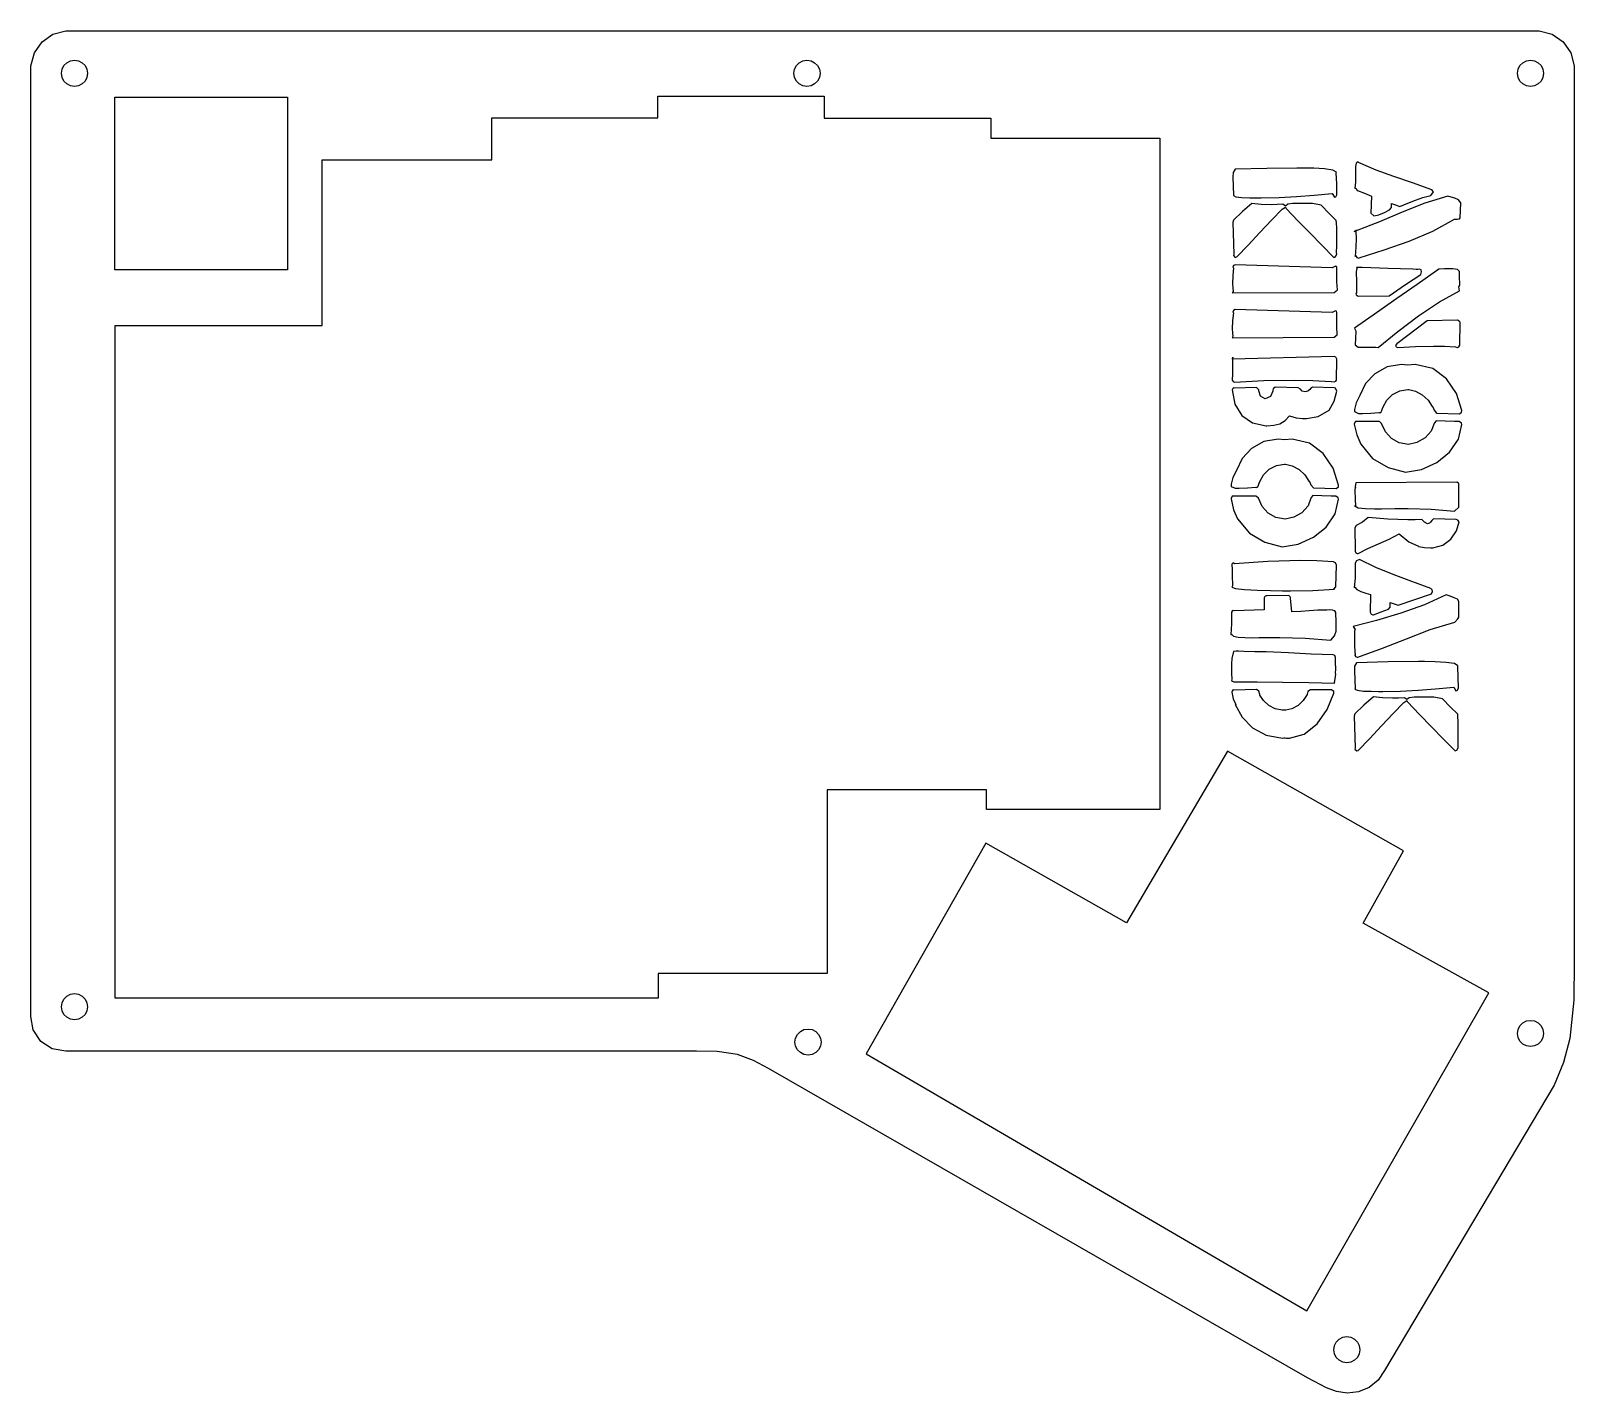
# Model space of a CAD drawing. Extents: x 0 to 177, y 0 to 156.
import ezdxf

# ---------------------------------------------------------------- set-up
doc = ezdxf.new("R2010")
doc.units = 0
doc.layers.get('0').update_dxf_attribs({"linetype": 'CONTINUOUS'})

msp = doc.modelspace()

# ---------------------------------------------------------------- linework, layer by layer
at = {"color": 0}
for p, q in [((1.43867, 155.093), (2.68166, 155.955)), ((2.68166, 155.955), (4.14239, 156.351)), ((4.14239, 156.351), (173.144, 156.351)), ((173.144, 156.351), (174.629, 155.957)), ((174.629, 155.957), (175.89, 155.076)), ((0.54984, 153.836), (1.43867, 155.093)), ((175.89, 155.076), (176.755, 153.823)), ((0.14332, 152.35), (0.54984, 153.836)), ((0.14332, 43.3504), (0.14332, 152.35)), ((3.71658, 151.947), (3.92878, 152.365)), ((3.92878, 152.365), (4.26089, 152.698)), ((4.26089, 152.698), (4.67843, 152.91)), ((4.67843, 152.91), (5.14283, 152.983)), ((5.14283, 152.983), (5.60723, 152.91)), ((5.60723, 152.91), (6.02477, 152.698)), ((6.02477, 152.698), (6.35688, 152.365)), ((6.35688, 152.365), (6.57049, 151.947)), ((87.7316, 151.947), (87.9436, 152.365)), ((87.9436, 152.365), (88.2756, 152.698)), ((88.2756, 152.698), (88.6933, 152.91)), ((88.6933, 152.91), (89.1575, 152.983)), ((89.1575, 152.983), (89.6207, 152.91)), ((89.6207, 152.91), (90.0384, 152.698)), ((90.0384, 152.698), (90.3704, 152.365)), ((90.3704, 152.365), (90.5838, 151.947)), ((170.705, 151.947), (170.917, 152.365)), ((170.917, 152.365), (171.249, 152.698)), ((171.249, 152.698), (171.668, 152.91)), ((171.668, 152.91), (172.131, 152.983)), ((172.131, 152.983), (172.594, 152.91)), ((172.594, 152.91), (173.013, 152.698)), ((173.013, 152.698), (173.345, 152.365)), ((173.345, 152.365), (173.557, 151.947)), ((176.755, 153.823), (177.143, 152.35)), ((177.143, 152.35), (177.143, 49.6341)), ((3.64352, 151.483), (3.71658, 151.947)), ((3.71658, 151.019), (3.64352, 151.483)), ((3.92878, 150.602), (3.71658, 151.019)), ((4.26089, 150.27), (3.92878, 150.602)), ((6.35688, 150.602), (6.02477, 150.27)), ((6.57049, 151.019), (6.35688, 150.602)), ((6.57049, 151.947), (6.64351, 151.483)), ((6.64351, 151.483), (6.57049, 151.019)), ((87.6582, 151.483), (87.7316, 151.947)), ((87.7316, 151.019), (87.6582, 151.483)), ((87.9436, 150.602), (87.7316, 151.019)), ((88.2756, 150.27), (87.9436, 150.602)), ((90.3704, 150.602), (90.0384, 150.27)), ((90.5838, 151.019), (90.3704, 150.602)), ((90.5838, 151.947), (90.6582, 151.483)), ((90.6582, 151.483), (90.5838, 151.019)), ((170.632, 151.483), (170.705, 151.947)), ((170.705, 151.019), (170.632, 151.483)), ((170.917, 150.602), (170.705, 151.019)), ((171.249, 150.27), (170.917, 150.602)), ((173.345, 150.602), (173.013, 150.27)), ((173.557, 151.019), (173.345, 150.602)), ((173.557, 151.947), (173.632, 151.483)), ((173.632, 151.483), (173.557, 151.019)), ((4.67843, 150.056), (4.26089, 150.27)), ((5.14283, 149.983), (4.67843, 150.056)), ((5.60723, 150.056), (5.14283, 149.983)), ((6.02477, 150.27), (5.60723, 150.056)), ((9.76753, 148.757), (29.5686, 148.757)), ((9.76753, 128.961), (9.76753, 148.757)), ((29.5686, 148.757), (29.5686, 128.961)), ((72.0425, 146.37), (72.0425, 148.85)), ((72.0425, 148.85), (91.1433, 148.85)), ((88.6933, 150.056), (88.2756, 150.27)), ((89.1575, 149.983), (88.6933, 150.056)), ((89.6207, 150.056), (89.1575, 149.983)), ((90.0384, 150.27), (89.6207, 150.056)), ((91.1433, 148.85), (91.1433, 146.33)), ((171.668, 150.056), (171.249, 150.27)), ((172.131, 149.983), (171.668, 150.056)), ((172.594, 150.056), (172.131, 149.983)), ((173.013, 150.27), (172.594, 150.056)), ((53.0229, 141.551), (53.0229, 146.37)), ((53.0229, 146.37), (72.0425, 146.37)), ((91.1433, 146.33), (110.243, 146.331)), ((110.243, 146.331), (110.243, 144.05)), ((110.243, 144.05), (129.624, 144.049)), ((129.624, 144.049), (129.623, 67.05)), ((33.5414, 122.55), (33.5414, 141.551)), ((33.5414, 141.551), (53.0229, 141.551)), ((138.041, 140.1), (138.011, 139.563)), ((138.267, 140.494), (138.041, 140.1)), ((141.894, 140.581), (138.267, 140.494)), ((145.351, 140.626), (141.894, 140.581)), ((146.057, 140.623), (145.351, 140.626)), ((147.271, 140.605), (146.057, 140.623)), ((148.512, 140.531), (147.271, 140.605)), ((149.485, 140.386), (148.512, 140.531)), ((149.879, 140.131), (149.485, 140.386)), ((149.866, 140.032), (149.879, 140.131)), ((149.918, 138.833), (149.866, 140.032)), ((152.082, 140.343), (152.08, 139.919)), ((152.08, 139.919), (152.08, 139.736)), ((152.084, 140.809), (152.082, 140.343)), ((152.141, 141.176), (152.084, 140.809)), ((152.297, 141.33), (152.141, 141.176)), ((152.423, 141.245), (152.297, 141.33)), ((154.424, 140.378), (152.423, 141.245)), ((156.483, 139.652), (154.424, 140.378)), ((138.011, 139.563), (138.049, 138.533)), ((138.049, 138.533), (138.088, 137.503)), ((149.941, 137.563), (149.918, 138.833)), ((152.064, 139.017), (152.006, 138.325)), ((152.006, 138.325), (152.104, 138.311)), ((152.08, 139.736), (152.064, 139.017)), ((152.104, 138.311), (152.244, 138.056)), ((158.611, 138.939), (156.483, 139.652)), ((160.824, 138.128), (158.611, 138.939)), ((161.007, 137.886), (160.824, 138.128)), ((138.088, 137.503), (138.06, 137.461)), ((138.06, 137.461), (138.341, 137.333)), ((138.341, 137.333), (139.047, 137.246)), ((139.047, 137.246), (139.936, 137.215)), ((140.188, 136.562), (139.099, 135.635)), ((139.936, 137.215), (140.782, 137.197)), ((141.246, 136.46), (140.188, 136.562)), ((140.782, 137.197), (141.263, 137.196)), ((142.404, 136.414), (141.246, 136.46)), ((141.263, 137.196), (143.309, 137.232)), ((143.08, 136.44), (142.404, 136.414)), ((143.745, 136.479), (143.08, 136.44)), ((143.309, 137.232), (145.313, 137.352)), ((144.026, 136.267), (143.745, 136.479)), ((144.308, 136.478), (144.026, 136.267)), ((144.887, 136.561), (144.308, 136.478)), ((145.551, 136.56), (144.887, 136.561)), ((145.313, 137.352), (147.332, 137.516)), ((146.087, 136.543), (145.551, 136.56)), ((147.131, 136.54), (146.087, 136.543)), ((148.118, 136.367), (147.131, 136.54)), ((147.332, 137.516), (149.406, 137.692)), ((148.175, 136.324), (148.118, 136.367)), ((148.991, 135.447), (148.175, 136.324)), ((149.406, 137.692), (149.659, 137.282)), ((149.659, 137.282), (149.8, 137.309)), ((149.8, 137.309), (149.941, 137.563)), ((152.244, 138.056), (152.287, 138.042)), ((152.287, 138.042), (153.118, 137.743)), ((153.118, 137.743), (153.907, 137.416)), ((153.907, 137.416), (153.831, 135.441)), ((156.203, 136.083), (156.205, 136.562)), ((156.205, 136.562), (156.669, 136.405)), ((156.669, 136.405), (157.135, 136.221)), ((157.135, 136.221), (158.068, 136.584)), ((160.015, 136.606), (157.415, 135.57)), ((158.068, 136.584), (158.943, 136.948)), ((158.943, 136.948), (159.806, 137.255)), ((159.806, 137.255), (160.71, 137.465)), ((162.657, 137.401), (160.015, 136.606)), ((160.71, 137.465), (161.007, 137.886)), ((163.037, 137.287), (162.657, 137.401)), ((163.474, 137.159), (163.037, 137.287)), ((163.868, 136.96), (163.474, 137.159)), ((164.136, 136.649), (163.868, 136.96)), ((164.073, 134.899), (164.136, 136.649)), ((138.066, 134.636), (137.994, 134.368)), ((139.099, 135.635), (138.066, 134.636)), ((141.108, 133.242), (142.455, 134.679)), ((142.455, 134.679), (143.672, 135.916)), ((143.672, 135.916), (144.026, 136.154)), ((144.026, 136.154), (144.067, 136.07)), ((144.067, 136.07), (144.11, 135.999)), ((144.11, 135.999), (145.488, 134.541)), ((145.488, 134.541), (146.852, 133.154)), ((149.862, 134.597), (148.991, 135.447)), ((149.876, 134.343), (149.862, 134.597)), ((153.831, 135.441), (154.168, 135.158)), ((154.168, 135.158), (154.76, 135.268)), ((154.76, 135.268), (155.411, 135.52)), ((157.415, 135.57), (154.814, 134.463)), ((155.411, 135.52), (155.962, 135.829)), ((155.962, 135.829), (156.203, 136.083)), ((160.935, 133.372), (163.409, 134.76)), ((163.409, 134.76), (163.579, 134.746)), ((163.579, 134.746), (163.721, 134.745)), ((163.721, 134.745), (164.003, 134.786)), ((164.003, 134.786), (164.073, 134.899)), ((137.994, 134.368), (138.108, 130.741)), ((139.75, 131.78), (141.108, 133.242)), ((146.852, 133.154), (148.203, 131.78)), ((149.915, 133.736), (149.876, 134.343)), ((149.911, 132.325), (149.928, 133.13)), ((149.928, 133.13), (149.915, 133.736)), ((152.172, 133.499), (151.904, 133.344)), ((151.904, 133.344), (152.159, 133.429)), ((152.159, 133.429), (152.116, 133.329)), ((152.116, 133.329), (152.156, 132.553)), ((154.814, 134.463), (152.159, 133.429)), ((152.159, 133.429), (152.172, 133.499)), ((158.222, 132.238), (160.935, 133.372)), ((138.461, 130.444), (139.75, 131.78)), ((148.203, 131.78), (149.567, 130.379)), ((149.907, 131.126), (149.909, 131.506)), ((149.907, 130.943), (149.907, 131.126)), ((149.909, 131.506), (149.911, 132.325)), ((152.124, 131.565), (152.036, 130.493)), ((152.156, 132.553), (152.124, 131.565)), ((152.501, 130.309), (155.368, 131.259)), ((155.368, 131.259), (158.222, 132.238)), ((138.091, 129.438), (138.006, 129.255)), ((138.006, 129.255), (138.077, 129.17)), ((138.108, 130.741), (138.081, 130.586)), ((138.081, 130.586), (138.277, 130.373)), ((138.289, 129.537), (138.091, 129.438)), ((138.277, 130.373), (138.461, 130.444)), ((149.393, 129.19), (138.289, 129.537)), ((149.789, 129.385), (149.393, 129.19)), ((149.567, 130.379), (149.764, 130.463)), ((149.764, 130.463), (149.92, 130.745)), ((149.902, 129.343), (149.789, 129.385)), ((149.944, 129.216), (149.902, 129.343)), ((149.92, 130.745), (149.907, 130.943)), ((149.929, 129.033), (149.944, 129.216)), ((152.036, 130.493), (152.12, 130.579)), ((152.12, 130.579), (152.12, 130.564)), ((152.12, 130.564), (152.219, 130.38)), ((152.525, 129.226), (152.188, 129.213)), ((152.188, 129.213), (152.215, 129.086)), ((152.219, 130.38), (152.417, 130.295)), ((152.417, 130.295), (152.501, 130.309)), ((152.851, 129.224), (152.525, 129.226)), ((155.8, 129.117), (152.851, 129.224)), ((29.5686, 128.961), (9.76753, 128.961)), ((137.988, 128.282), (137.943, 127.336)), ((138.077, 129.17), (137.988, 128.282)), ((149.928, 128.496), (149.929, 128.849)), ((149.939, 127.579), (149.928, 128.496)), ((149.929, 128.849), (149.929, 129.033)), ((149.993, 126.662), (149.939, 127.579)), ((152.187, 128.917), (152.144, 128.761)), ((152.144, 128.761), (152.181, 127.52)), ((152.181, 127.52), (152.18, 126.884)), ((152.215, 129.086), (152.187, 128.917)), ((158.649, 129.008), (155.8, 129.117)), ((157.796, 127.276), (159.551, 128.399)), ((159.016, 129.006), (158.649, 129.008)), ((159.199, 129.006), (159.016, 129.006)), ((161.627, 129.027), (159.137, 127.285)), ((159.398, 129.02), (159.199, 129.006)), ((159.411, 129.02), (159.398, 129.02)), ((159.581, 128.935), (159.411, 129.02)), ((159.551, 128.399), (159.65, 128.709)), ((159.65, 128.709), (159.581, 128.935)), ((162.263, 129.053), (161.627, 129.027)), ((162.869, 129.05), (162.263, 129.053)), ((163.222, 129.049), (162.869, 129.05)), ((163.758, 129.005), (163.222, 129.049)), ((164.011, 128.75), (163.758, 129.005)), ((163.996, 128.723), (164.011, 128.75)), ((163.996, 128.695), (163.996, 128.723)), ((164.009, 128.06), (163.996, 128.695)), ((164.035, 127.382), (164.009, 128.06)), ((138.024, 126.448), (137.925, 126.307)), ((137.925, 126.307), (149.625, 126.366)), ((137.943, 127.336), (137.984, 126.871)), ((137.984, 126.871), (138.024, 126.448)), ((149.625, 126.366), (149.993, 126.662)), ((152.192, 126.278), (152.106, 126.221)), ((152.106, 126.221), (152.134, 126.081)), ((152.134, 126.081), (152.388, 125.939)), ((152.18, 126.884), (152.192, 126.278)), ((152.388, 125.939), (155.931, 125.969)), ((155.931, 125.969), (157.796, 127.276)), ((159.137, 127.285), (156.818, 125.656)), ((161.699, 125.273), (163.989, 126.55)), ((163.92, 127.001), (163.977, 127.114)), ((163.989, 126.55), (163.92, 127.001)), ((163.977, 127.114), (164.035, 127.228)), ((164.035, 127.228), (164.035, 127.382)), ((138.059, 124.024), (137.971, 123.135)), ((138.074, 124.292), (137.988, 124.109)), ((137.988, 124.109), (138.059, 124.024)), ((138.271, 124.39), (138.074, 124.292)), ((149.377, 124.043), (138.271, 124.39)), ((149.772, 124.24), (149.377, 124.043)), ((149.885, 124.197), (149.772, 124.24)), ((149.926, 124.07), (149.885, 124.197)), ((149.911, 123.886), (149.926, 124.07)), ((154.485, 124.012), (151.967, 122.257)), ((156.818, 125.656), (154.485, 124.012)), ((159.281, 123.672), (161.699, 125.273)), ((9.82955, 45.4505), (9.82955, 122.55)), ((9.82955, 122.55), (33.5414, 122.55)), ((137.971, 123.135), (137.925, 122.189)), ((137.925, 122.189), (137.966, 121.724)), ((149.91, 123.349), (149.911, 123.702)), ((149.921, 122.433), (149.91, 123.349)), ((149.911, 123.702), (149.911, 123.886)), ((149.975, 121.515), (149.921, 122.433)), ((151.967, 122.257), (152.079, 122.017)), ((160.295, 123.104), (156.815, 120.449)), ((156.905, 121.888), (159.281, 123.672)), ((163.752, 123.164), (160.295, 123.104)), ((163.949, 123.078), (163.752, 123.164)), ((164.062, 122.965), (163.949, 123.078)), ((164.025, 120.312), (164.062, 122.965)), ((138.008, 121.301), (137.909, 121.16)), ((137.909, 121.16), (149.607, 121.22)), ((137.966, 121.724), (138.008, 121.301)), ((149.607, 121.22), (149.975, 121.515)), ((152.076, 121.113), (152.046, 120.366)), ((152.046, 120.366), (152.368, 120.096)), ((152.093, 121.861), (152.076, 121.113)), ((152.079, 122.017), (152.093, 121.861)), ((154.684, 120.06), (156.905, 121.888)), ((156.815, 120.449), (156.659, 120.281)), ((137.943, 118.762), (137.928, 118.719)), ((137.928, 118.719), (137.943, 118.719)), ((149.628, 119.02), (137.943, 118.719)), ((137.943, 118.762), (138, 118.932)), ((137.986, 118.903), (137.943, 118.776)), ((137.943, 118.776), (137.943, 118.762)), ((137.943, 118.719), (137.943, 118.762)), ((137.943, 118.719), (137.969, 118.183)), ((138, 118.932), (137.986, 118.903)), ((149.824, 118.921), (149.628, 119.02)), ((149.938, 118.723), (149.824, 118.921)), ((149.902, 116.31), (149.938, 118.723)), ((152.368, 120.096), (153.682, 120.092)), ((153.682, 120.092), (154.161, 120.09)), ((154.161, 120.09), (154.415, 120.09)), ((154.415, 120.09), (154.684, 120.06)), ((156.659, 120.281), (156.73, 120.125)), ((156.73, 120.125), (156.927, 120.04)), ((156.927, 120.04), (158.931, 120.159)), ((158.931, 120.159), (161.02, 120.209)), ((161.02, 120.209), (162.275, 120.191)), ((162.275, 120.191), (163.53, 120.103)), ((163.53, 120.103), (163.743, 120.031)), ((163.743, 120.031), (163.756, 120.031)), ((163.756, 120.031), (163.926, 120.115)), ((163.926, 120.115), (164.025, 120.312)), ((137.965, 116.984), (137.935, 116.349)), ((137.966, 117.633), (137.965, 116.984)), ((137.969, 118.183), (137.968, 117.633)), ((154.292, 117.041), (153.202, 115.903)), ((155.706, 117.813), (154.292, 117.041)), ((157.329, 118.09), (155.706, 117.813)), ((158.049, 118.03), (157.329, 118.09)), ((158.924, 118.113), (158.049, 118.03)), ((160.926, 117.654), (158.924, 118.113)), ((162.518, 116.464), (160.926, 117.654)), ((137.988, 115.345), (137.917, 115.175)), ((137.917, 115.175), (138.223, 113.538)), ((137.935, 116.349), (137.935, 116.307)), ((137.935, 116.307), (138.019, 116.152)), ((138.088, 115.415), (137.988, 115.345)), ((138.019, 116.152), (138.202, 116.067)), ((138.144, 115.386), (138.088, 115.415)), ((140.698, 115.449), (138.144, 115.386)), ((138.202, 116.067), (141.56, 116.253)), ((140.98, 115.179), (140.698, 115.449)), ((140.979, 115.066), (140.98, 115.138)), ((141.161, 114.474), (140.979, 115.066)), ((140.994, 115.194), (140.98, 115.179)), ((140.98, 115.138), (140.994, 115.194)), ((141.56, 116.253), (145.033, 116.312)), ((142.617, 115.302), (142.574, 115.16)), ((142.574, 115.16), (142.589, 115.019)), ((142.843, 115.513), (142.617, 115.302)), ((145.482, 115.433), (142.843, 115.513)), ((145.033, 116.312), (147.177, 116.276)), ((145.749, 115.263), (145.482, 115.433)), ((145.96, 115.051), (145.749, 115.263)), ((146.284, 114.964), (145.96, 115.051)), ((146.822, 115.217), (146.596, 115.034)), ((146.95, 115.386), (146.822, 115.217)), ((147.02, 115.429), (146.95, 115.386)), ((147.133, 115.513), (147.02, 115.429)), ((149.602, 115.419), (147.133, 115.513)), ((147.177, 116.276), (149.265, 116.158)), ((149.265, 116.158), (149.604, 116.1)), ((149.757, 115.363), (149.602, 115.419)), ((149.604, 116.1), (149.83, 116.169)), ((149.612, 113.881), (149.94, 115.051)), ((149.94, 115.051), (149.757, 115.363)), ((149.83, 116.169), (149.902, 116.31)), ((153.202, 115.903), (152.563, 114.522)), ((156.317, 114.65), (157.15, 115.07)), ((157.15, 115.07), (158.081, 115.223)), ((158.081, 115.223), (158.167, 115.222)), ((158.167, 115.222), (158.957, 115.051)), ((158.957, 115.051), (159.731, 114.61)), ((163.641, 114.767), (162.518, 116.464)), ((138.223, 113.538), (139.022, 112.251)), ((141.724, 114.161), (141.161, 114.474)), ((142.332, 114.427), (141.724, 114.161)), ((142.589, 115.019), (142.332, 114.427)), ((146.596, 115.034), (146.284, 114.964)), ((149.029, 112.853), (149.612, 113.881)), ((152.151, 113.705), (151.965, 112.929)), ((152.563, 114.522), (152.151, 113.705)), ((155.239, 113.228), (155.651, 114.004)), ((155.651, 114.004), (156.317, 114.65)), ((159.731, 114.61), (160.406, 114.002)), ((160.406, 114.002), (160.842, 113.28)), ((160.842, 113.28), (160.926, 113.253)), ((164.269, 112.817), (163.641, 114.767)), ((139.022, 112.251), (140.247, 111.401)), ((143.408, 111.306), (144.016, 111.656)), ((144.016, 111.656), (144.483, 112.219)), ((144.483, 112.219), (145.259, 111.963)), ((145.259, 111.963), (145.992, 111.89)), ((145.992, 111.89), (146.43, 111.888)), ((146.43, 111.888), (147.785, 112.138)), ((147.785, 112.138), (149.029, 112.853)), ((152.073, 111.574), (151.932, 111.292)), ((151.965, 112.929), (151.95, 112.689)), ((151.95, 112.689), (152.414, 112.475)), ((154.81, 111.565), (152.073, 111.574)), ((152.414, 112.475), (152.879, 112.488)), ((152.879, 112.488), (153.811, 112.528)), ((153.811, 112.528), (154.758, 112.595)), ((154.758, 112.595), (154.856, 112.566)), ((154.853, 111.537), (154.81, 111.565)), ((155.064, 111.338), (154.853, 111.537)), ((154.856, 112.566), (154.998, 112.65)), ((154.998, 112.65), (155.097, 112.834)), ((155.097, 112.834), (155.169, 113.044)), ((155.169, 113.044), (155.239, 113.228)), ((160.926, 113.253), (161.08, 112.856)), ((161.08, 112.856), (161.375, 112.503)), ((161.33, 111.628), (161.117, 111.403)), ((162.36, 111.583), (161.33, 111.628)), ((161.375, 112.503), (163.985, 112.423)), ((163.419, 111.551), (162.36, 111.583)), ((163.686, 111.549), (163.419, 111.551)), ((163.813, 111.549), (163.686, 111.549)), ((163.955, 111.563), (163.813, 111.549)), ((164.222, 111.379), (163.955, 111.563)), ((163.985, 112.423), (164.24, 112.634)), ((164.24, 112.634), (164.269, 112.817)), ((140.247, 111.401), (141.812, 111.071)), ((141.812, 111.071), (141.912, 111.07)), ((141.912, 111.07), (142.688, 111.124)), ((142.688, 111.124), (143.408, 111.306)), ((151.932, 111.292), (151.93, 111.249)), ((151.93, 111.249), (152.222, 110.014)), ((152.222, 110.014), (152.685, 108.961)), ((155.498, 110.392), (155.064, 111.338)), ((156.187, 109.627), (155.498, 110.392)), ((160.762, 110.444), (160.054, 109.671)), ((161.09, 111.333), (160.762, 110.444)), ((161.117, 111.403), (161.09, 111.333)), ((163.891, 109.546), (164.078, 110.377)), ((164.078, 110.377), (164.264, 111.209)), ((164.264, 111.209), (164.222, 111.379)), ((140.152, 108.475), (139.062, 107.335)), ((141.566, 109.247), (140.152, 108.475)), ((143.191, 109.524), (141.566, 109.247)), ((143.91, 109.464), (143.191, 109.524)), ((144.785, 109.547), (143.91, 109.464)), ((146.787, 109.088), (144.785, 109.547)), ((148.378, 107.898), (146.787, 109.088)), ((152.685, 108.961), (154.034, 107.334)), ((157.088, 109.116), (156.187, 109.627)), ((158.146, 108.93), (157.088, 109.116)), ((159.121, 109.138), (158.146, 108.93)), ((160.054, 109.671), (159.121, 109.138)), ((161.385, 106.845), (162.857, 108.024)), ((162.857, 108.024), (163.891, 109.546)), ((139.062, 107.335), (138.423, 105.955)), ((142.176, 106.084), (143.012, 106.504)), ((143.012, 106.504), (143.943, 106.656)), ((143.943, 106.656), (144.027, 106.656)), ((144.027, 106.656), (144.817, 106.484)), ((144.817, 106.484), (145.591, 106.044)), ((149.501, 106.201), (148.378, 107.898)), ((150.129, 104.251), (149.501, 106.201)), ((154.034, 107.334), (155.795, 106.284)), ((155.795, 106.284), (157.812, 105.741)), ((159.647, 106.059), (161.385, 106.845)), ((138.011, 105.137), (137.825, 104.363)), ((138.423, 105.955), (138.011, 105.137)), ((140.957, 104.268), (141.029, 104.479)), ((141.029, 104.479), (141.1, 104.662)), ((141.1, 104.662), (141.512, 105.436)), ((141.512, 105.436), (142.176, 106.084)), ((145.591, 106.044), (146.268, 105.435)), ((146.268, 105.435), (146.702, 104.714)), ((146.702, 104.714), (146.787, 104.685)), ((146.787, 104.685), (146.94, 104.29)), ((152.09, 104.527), (152.046, 104.089)), ((163.69, 104.588), (152.09, 104.527)), ((157.812, 105.741), (159.647, 106.059)), ((163.887, 104.502), (163.69, 104.588)), ((163.971, 104.333), (163.887, 104.502)), ((137.933, 103.007), (137.791, 102.726)), ((137.791, 102.726), (137.791, 102.683)), ((137.791, 102.683), (138.084, 101.448)), ((137.825, 104.363), (137.809, 104.123)), ((137.809, 104.123), (138.275, 103.91)), ((140.672, 102.999), (137.933, 103.007)), ((138.275, 103.91), (138.741, 103.922)), ((138.741, 103.922), (139.672, 103.96)), ((139.672, 103.96), (140.618, 104.028)), ((140.618, 104.028), (140.717, 104.001)), ((140.713, 102.97), (140.672, 102.999)), ((140.924, 102.771), (140.713, 102.97)), ((140.717, 104.001), (140.857, 104.085)), ((140.857, 104.085), (140.957, 104.268)), ((141.359, 101.825), (140.924, 102.771)), ((146.95, 102.766), (146.622, 101.878)), ((146.94, 104.29), (147.236, 103.936)), ((146.979, 102.836), (146.95, 102.766)), ((147.191, 103.062), (146.979, 102.836)), ((148.22, 103.017), (147.191, 103.062)), ((147.235, 103.936), (149.847, 103.857)), ((149.279, 102.985), (148.22, 103.017)), ((149.547, 102.984), (149.279, 102.985)), ((149.674, 102.984), (149.547, 102.984)), ((149.815, 102.997), (149.674, 102.984)), ((150.082, 102.813), (149.815, 102.997)), ((149.847, 103.857), (150.101, 104.068)), ((150.125, 102.643), (150.082, 102.813)), ((150.101, 104.068), (150.129, 104.251)), ((152.076, 104.005), (151.991, 103.962)), ((151.991, 103.962), (152.09, 103.962)), ((152.046, 104.089), (152.003, 103.609)), ((152.003, 103.609), (152.028, 102.693)), ((152.028, 102.693), (152.08, 101.825)), ((152.09, 103.976), (152.076, 104.005)), ((152.09, 103.962), (152.09, 103.976)), ((163.92, 101.729), (163.929, 104.317)), ((163.929, 104.317), (163.971, 104.333)), ((138.084, 101.448), (138.545, 100.394)), ((142.048, 101.061), (141.359, 101.825)), ((142.949, 100.55), (142.048, 101.061)), ((145.915, 101.104), (144.981, 100.572)), ((146.622, 101.878), (145.915, 101.104)), ((148.717, 99.4586), (149.753, 100.978)), ((149.753, 100.978), (149.939, 101.811)), ((149.939, 101.811), (150.125, 102.643)), ((152.08, 101.825), (152.01, 101.91)), ((152.01, 101.91), (152.01, 101.896)), ((152.01, 101.896), (152.363, 101.655)), ((152.363, 101.655), (153.223, 101.567)), ((153.223, 101.567), (154.24, 101.55)), ((154.24, 101.55), (155.043, 101.562)), ((155.043, 101.562), (156.581, 101.571)), ((156.581, 101.571), (158.105, 101.565)), ((158.105, 101.565), (160.744, 101.515)), ((160.744, 101.515), (163.424, 101.28)), ((163.424, 101.28), (163.92, 101.729)), ((138.545, 100.394), (139.896, 98.7683)), ((144.006, 100.362), (142.949, 100.55)), ((144.981, 100.572), (144.006, 100.362)), ((147.246, 98.2775), (148.717, 99.4586)), ((152.146, 99.6237), (151.991, 99.3842)), ((151.991, 99.3842), (152.039, 96.7934)), ((152.882, 100.03), (152.146, 99.6237)), ((153.519, 100.551), (152.882, 100.03)), ((155.79, 100.36), (153.519, 100.551)), ((158.076, 100.268), (155.79, 100.36)), ((158.895, 100.28), (158.076, 100.268)), ((159.684, 100.318), (158.895, 100.28)), ((159.965, 100.008), (159.684, 100.318)), ((160.318, 99.8375), (159.965, 100.008)), ((160.544, 99.8926), (160.318, 99.8375)), ((160.686, 100.033), (160.544, 99.8926)), ((160.813, 100.216), (160.686, 100.033)), ((161.025, 100.4), (160.813, 100.216)), ((163.622, 100.306), (161.025, 100.4)), ((163.818, 100.25), (163.622, 100.306)), ((163.645, 99.0272), (163.974, 100.037)), ((163.974, 100.037), (163.818, 100.25)), ((139.896, 98.7683), (141.655, 97.718)), ((141.655, 97.718), (143.672, 97.1751)), ((143.672, 97.1751), (145.507, 97.4933)), ((145.507, 97.4933), (147.246, 98.2775)), ((153.493, 97.0001), (154.708, 97.5184)), ((154.708, 97.5184), (155.924, 98.0652)), ((155.924, 98.0652), (157.082, 98.6966)), ((157.082, 98.6966), (158.18, 97.7607)), ((158.18, 97.7607), (159.307, 97.2495)), ((160.93, 97.0897), (162.074, 97.3818)), ((162.074, 97.3818), (162.993, 98.0556)), ((162.993, 98.0556), (163.645, 99.0272)), ((145.798, 95.6236), (142.015, 95.5227)), ((147.646, 95.589), (145.798, 95.6236)), ((149.55, 95.4567), (147.646, 95.589)), ((152.039, 96.7934), (152.024, 96.6805)), ((152.024, 96.6805), (152.094, 96.4833)), ((152.094, 96.4833), (152.263, 96.4117)), ((152.545, 95.7213), (152.178, 95.5668)), ((152.263, 96.4117), (152.377, 96.4392)), ((152.377, 96.4392), (153.493, 97.0001)), ((154.39, 94.8256), (152.545, 95.7213)), ((159.307, 97.2495), (159.307, 97.2358)), ((159.307, 97.2358), (159.97, 97.1201)), ((159.97, 97.1201), (160.675, 97.076)), ((160.675, 97.076), (160.93, 97.0897)), ((138.035, 95.3671), (137.893, 95.184)), ((137.893, 95.184), (137.92, 94.5638)), ((137.92, 94.5638), (137.918, 93.9423)), ((137.918, 93.9423), (137.956, 92.7005)), ((138.176, 95.2542), (138.035, 95.3671)), ((142.015, 95.5227), (138.176, 95.2542)), ((149.761, 95.3576), (149.55, 95.4567)), ((149.888, 95.0888), (149.761, 95.3576)), ((149.823, 92.6056), (149.888, 95.0888)), ((152.033, 94.6506), (152.015, 93.5785)), ((152.036, 95.3135), (152.033, 94.6506)), ((152.178, 95.5668), (152.036, 95.3135)), ((156.392, 94.0015), (154.39, 94.8256)), ((158.52, 93.2173), (156.392, 94.0015)), ((137.956, 92.7005), (137.885, 92.5449)), ((137.885, 92.5449), (138.293, 92.4031)), ((138.293, 92.4031), (139.351, 92.2874)), ((139.351, 92.2874), (140.776, 92.2115)), ((140.776, 92.2115), (142.314, 92.1646)), ((142.314, 92.1646), (143.698, 92.1452)), ((143.698, 92.1452), (144.629, 92.1286)), ((144.629, 92.1286), (147.155, 92.177)), ((147.155, 92.177), (149.654, 92.323)), ((149.582, 92.323), (149.823, 92.6056)), ((149.654, 92.323), (149.582, 92.323)), ((152.015, 93.5785), (151.9, 92.534)), ((151.9, 92.534), (151.997, 92.5477)), ((151.997, 92.5477), (152.224, 92.3064)), ((152.224, 92.3064), (152.688, 92.0792)), ((152.688, 92.0792), (153.265, 91.8806)), ((160.704, 92.3918), (158.52, 93.2173)), ((160.86, 92.2651), (160.704, 92.3918)), ((160.802, 91.8132), (160.901, 92.0669)), ((160.901, 92.0669), (160.86, 92.2651)), ((141.592, 91.331), (141.574, 89.9763)), ((141.664, 91.5003), (141.592, 91.331)), ((141.833, 91.5705), (141.664, 91.5003)), ((141.932, 91.5554), (141.833, 91.5705)), ((144.359, 91.6037), (141.932, 91.5554)), ((144.529, 91.5335), (144.359, 91.6037)), ((144.613, 91.3776), (144.529, 91.5335)), ((144.599, 91.3074), (144.613, 91.3776)), ((144.777, 89.7407), (144.599, 91.3074)), ((153.265, 91.8806), (153.788, 91.7374)), ((153.788, 91.7374), (153.767, 89.7061)), ((155.856, 90.0522), (156.054, 90.2765)), ((156.054, 90.2765), (156.056, 90.799)), ((156.056, 90.799), (156.508, 90.6558)), ((156.508, 90.6558), (156.959, 90.4847)), ((156.959, 90.4847), (160.802, 91.8132)), ((159.979, 90.5178), (157.266, 89.5671)), ((162.48, 91.6809), (159.979, 90.5178)), ((162.917, 91.524), (162.48, 91.6809)), ((163.383, 91.3529), (162.917, 91.524)), ((163.763, 91.1684), (163.383, 91.3529)), ((163.932, 90.9147), (163.763, 91.1684)), ((163.926, 89.1357), (163.932, 90.9147)), ((137.862, 89.4955), (137.83, 88.3514)), ((137.918, 89.819), (137.862, 89.6786)), ((137.862, 89.6786), (137.862, 89.4955)), ((138.031, 89.8895), (137.918, 89.819)), ((138.159, 89.8327), (138.031, 89.8895)), ((141.574, 89.9763), (138.159, 89.8327)), ((145.792, 89.7791), (144.777, 89.7407)), ((146.766, 89.8469), (145.792, 89.7791)), ((147.755, 89.9142), (146.766, 89.8469)), ((148.785, 89.9389), (147.755, 89.9142)), ((149.082, 89.9513), (148.785, 89.9389)), ((149.421, 89.9361), (149.082, 89.9513)), ((149.688, 89.8507), (149.421, 89.9361)), ((149.8, 89.6676), (149.688, 89.8507)), ((149.8, 89.6539), (149.8, 89.6676)), ((149.838, 88.5529), (149.8, 89.6539)), ((149.866, 88.0442), (149.838, 88.5529)), ((154.484, 88.7582), (151.801, 88.0332)), ((153.767, 89.7061), (153.851, 89.4803)), ((153.851, 89.4803), (154.048, 89.3946)), ((154.048, 89.3946), (154.132, 89.4084)), ((154.132, 89.4084), (155.009, 89.7297)), ((157.266, 89.5671), (154.484, 88.7582)), ((155.009, 89.7297), (155.856, 90.0522)), ((160.646, 87.6928), (163.444, 88.5306)), ((163.444, 88.5306), (163.812, 88.9385)), ((163.812, 88.9385), (163.926, 89.1357)), ((137.83, 88.3514), (137.783, 87.1389)), ((137.783, 87.1389), (137.867, 87.1389)), ((137.867, 87.1389), (137.867, 87.1238)), ((137.867, 87.1238), (138.079, 86.9541)), ((138.079, 86.9541), (138.629, 86.8398)), ((138.629, 86.8398), (139.376, 86.7805)), ((139.376, 86.7805), (140.208, 86.7639)), ((140.208, 86.7639), (140.986, 86.7752)), ((140.986, 86.7752), (141.578, 86.7738)), ((141.578, 86.7738), (142.481, 86.7847)), ((142.481, 86.7847), (143.383, 86.7819)), ((143.383, 86.7819), (146.278, 86.7297)), ((149.225, 86.4803), (149.678, 86.9721)), ((149.678, 86.9721), (149.849, 87.5083)), ((149.849, 87.5083), (149.866, 88.0442)), ((151.801, 88.0332), (152.039, 87.7217)), ((151.952, 87.158), (151.937, 86.7625)), ((151.937, 86.7625), (151.962, 85.7747)), ((151.967, 87.5524), (151.952, 87.158)), ((152.039, 87.7217), (151.967, 87.5524)), ((157.905, 86.644), (160.646, 87.6928)), ((138.073, 85.193), (137.9, 84.3746)), ((138.369, 85.2054), (138.073, 85.193)), ((138.665, 85.2054), (138.369, 85.2054)), ((139.258, 85.2025), (138.665, 85.2054)), ((140.527, 85.1366), (139.258, 85.2025)), ((141.812, 85.1531), (140.527, 85.1366)), ((144.394, 85.0304), (141.812, 85.1531)), ((146.976, 84.8953), (144.394, 85.0304)), ((146.278, 86.7297), (149.225, 86.4803)), ((151.962, 85.7747), (152.029, 84.7439)), ((152.353, 84.5453), (155.151, 85.5528)), ((155.151, 85.5528), (157.905, 86.644)), ((137.842, 83.7681), (137.841, 83.3025)), ((137.841, 83.3025), (137.852, 82.6534)), ((137.9, 84.3746), (137.842, 83.7681)), ((149.488, 84.8032), (146.976, 84.8953)), ((149.685, 84.7178), (149.488, 84.8032)), ((149.769, 84.5054), (149.685, 84.7178)), ((149.769, 84.4779), (149.769, 84.5054)), ((149.78, 83.8563), (149.769, 84.4779)), ((149.793, 83.2637), (149.78, 83.8563)), ((149.793, 82.9952), (149.793, 83.2637)), ((151.966, 83.5064), (151.937, 82.9702)), ((152.193, 83.9004), (151.966, 83.5064)), ((152.029, 84.7439), (151.973, 84.8155)), ((151.973, 84.8155), (151.973, 84.8004)), ((151.973, 84.8004), (152.071, 84.6169)), ((152.071, 84.6169), (152.268, 84.5316)), ((155.82, 83.9872), (152.193, 83.9004)), ((152.268, 84.5316), (152.353, 84.5453)), ((159.278, 84.0327), (155.82, 83.9872)), ((159.983, 84.0299), (159.278, 84.0327)), ((161.198, 84.0123), (159.983, 84.0299)), ((162.439, 83.9378), (161.198, 84.0123)), ((163.412, 83.7928), (162.439, 83.9378)), ((163.806, 83.5381), (163.412, 83.7928)), ((163.792, 83.4386), (163.806, 83.5381)), ((163.844, 82.2399), (163.792, 83.4386)), ((137.852, 82.6534), (137.893, 82.0043)), ((137.893, 82.0043), (137.864, 81.8776)), ((137.864, 81.8776), (137.948, 81.7922)), ((137.948, 81.7922), (138.104, 81.7217)), ((138.104, 81.7217), (140.798, 81.6984)), ((140.798, 81.6984), (143.706, 81.6751)), ((143.706, 81.6751), (146.711, 81.6363)), ((146.711, 81.6363), (149.703, 81.5425)), ((149.674, 81.6419), (149.732, 82.0498)), ((149.703, 81.5425), (149.674, 81.6419)), ((149.732, 82.0498), (149.805, 82.586)), ((149.777, 82.714), (149.791, 82.8544)), ((149.791, 82.6576), (149.777, 82.714)), ((149.791, 82.8544), (149.793, 82.9952)), ((149.805, 82.586), (149.791, 82.6576)), ((151.937, 82.9702), (151.976, 81.9397)), ((151.976, 81.9397), (152.014, 80.9103)), ((163.868, 80.9696), (163.844, 82.2399)), ((137.946, 80.7036), (137.889, 80.5339)), ((137.889, 80.5339), (137.889, 80.5064)), ((137.889, 80.5064), (138.056, 79.7719)), ((138.059, 80.7738), (137.946, 80.7036)), ((138.056, 79.7719), (138.336, 79.0938)), ((138.115, 80.76), (138.059, 80.7738)), ((140.698, 80.8221), (138.115, 80.76)), ((140.965, 80.6372), (140.698, 80.8221)), ((141.09, 80.2555), (140.965, 80.6372)), ((141.09, 80.1853), (141.09, 80.2555)), ((141.526, 79.5486), (141.09, 80.1853)), ((146.51, 80.2513), (146.071, 79.5623)), ((146.538, 80.3081), (146.51, 80.2375)), ((146.51, 80.2375), (146.51, 80.2513)), ((146.61, 80.5903), (146.538, 80.3081)), ((146.893, 80.7875), (146.61, 80.5903)), ((149.32, 80.7932), (146.893, 80.7875)), ((148.805, 78.5234), (149.601, 80.3973)), ((149.574, 80.5946), (149.32, 80.7932)), ((149.601, 80.3973), (149.574, 80.5946)), ((152.014, 80.9103), (151.987, 80.8672)), ((151.987, 80.8672), (152.268, 80.7392)), ((152.268, 80.7392), (152.973, 80.6524)), ((152.973, 80.6524), (153.862, 80.6221)), ((154.114, 79.9691), (153.025, 79.0416)), ((153.862, 80.6221), (154.708, 80.6041)), ((155.172, 79.8671), (154.114, 79.9691)), ((154.708, 80.6041), (155.189, 80.6027)), ((156.33, 79.8216), (155.172, 79.8671)), ((155.189, 80.6027), (157.234, 80.6387)), ((157.007, 79.8477), (156.33, 79.8216)), ((157.671, 79.8876), (157.007, 79.8477)), ((157.234, 80.6387), (159.239, 80.7586)), ((157.952, 79.6742), (157.671, 79.8876)), ((158.235, 79.8848), (157.952, 79.6742)), ((158.813, 79.9677), (158.235, 79.8848)), ((159.478, 79.9663), (158.813, 79.9677)), ((159.239, 80.7586), (161.258, 80.9226)), ((160.014, 79.9497), (159.478, 79.9663)), ((161.057, 79.9469), (160.014, 79.9497)), ((162.045, 79.7747), (161.057, 79.9469)), ((161.258, 80.9226), (163.332, 81.099)), ((162.101, 79.732), (162.045, 79.7747)), ((162.917, 78.8539), (162.101, 79.732)), ((163.332, 81.099), (163.586, 80.6884)), ((163.586, 80.6884), (163.726, 80.7159)), ((163.726, 80.7159), (163.868, 80.9696)), ((138.336, 79.0938), (138.279, 79.1076)), ((138.279, 79.1076), (139.051, 77.6661)), ((142.117, 78.9961), (141.526, 79.5486)), ((142.835, 78.613), (142.117, 78.9961)), ((143.667, 78.4546), (142.835, 78.613)), ((143.766, 78.4684), (143.667, 78.4546)), ((143.964, 78.4684), (143.766, 78.4684)), ((144.063, 78.4546), (143.964, 78.4684)), ((144.784, 78.5922), (144.063, 78.4546)), ((145.475, 78.9852), (144.784, 78.5922)), ((146.071, 79.5623), (145.475, 78.9852)), ((147.655, 76.8752), (148.805, 78.5234)), ((151.992, 78.044), (151.921, 77.7752)), ((153.025, 79.0416), (151.992, 78.044)), ((155.035, 76.6505), (156.381, 78.0852)), ((156.381, 78.0852), (157.598, 79.3228)), ((157.598, 79.3228), (157.952, 79.5623)), ((157.952, 79.5623), (157.993, 79.477)), ((157.993, 79.477), (158.036, 79.4067)), ((158.036, 79.4067), (159.414, 77.9487)), ((159.414, 77.9487), (160.778, 76.5609)), ((163.788, 78.0052), (162.917, 78.8539)), ((163.802, 77.7505), (163.788, 78.0052)), ((139.051, 77.6661), (140.261, 76.448)), ((140.261, 76.448), (141.837, 75.5964)), ((146.199, 75.6955), (147.655, 76.8752)), ((151.921, 77.7752), (152.035, 74.1482)), ((153.676, 75.1872), (155.035, 76.6505)), ((160.778, 76.5609), (162.129, 75.1886)), ((163.842, 77.144), (163.802, 77.7505)), ((163.838, 75.7329), (163.854, 76.5362)), ((163.854, 76.5362), (163.842, 77.144)), ((141.837, 75.5964), (143.714, 75.2658)), ((143.714, 75.2658), (143.855, 75.2796)), ((143.855, 75.2796), (144.011, 75.2796)), ((144.011, 75.2796), (144.137, 75.2644)), ((144.137, 75.2644), (144.25, 75.2507)), ((144.25, 75.2507), (144.49, 75.2493)), ((144.49, 75.2493), (146.199, 75.6955)), ((152.388, 73.8505), (153.676, 75.1872)), ((162.129, 75.1886), (163.493, 73.787)), ((163.834, 74.5324), (163.835, 74.9141)), ((163.834, 74.3493), (163.834, 74.5324)), ((163.846, 74.1521), (163.834, 74.3493)), ((163.835, 74.9141), (163.838, 75.7329)), ((137.401, 73.7376), (125.819, 54.0713)), ((157.583, 62.3369), (137.401, 73.7376)), ((152.035, 74.1482), (152.007, 73.9937)), ((152.007, 73.9937), (152.203, 73.7817)), ((152.203, 73.7817), (152.388, 73.8505)), ((163.493, 73.787), (163.69, 73.8699)), ((163.69, 73.8699), (163.846, 74.1521)), ((109.743, 69.3279), (91.4799, 69.3279)), ((91.4799, 69.3279), (91.4799, 48.2755)), ((109.743, 67.05), (109.743, 69.3279)), ((129.623, 67.05), (109.743, 67.05)), ((109.682, 63.2174), (95.9376, 39.0659)), ((125.819, 54.0713), (109.682, 63.2174)), ((152.958, 54.0163), (157.583, 62.3369)), ((167.35, 46.0446), (152.958, 54.0163)), ((177.143, 49.6341), (177.108, 45.2011)), ((72.0796, 48.2755), (72.0781, 45.4505)), ((91.4799, 48.2755), (72.0796, 48.2755)), ((146.485, 9.57873), (167.35, 46.0446)), ((3.64352, 44.45), (3.71658, 44.9143)), ((3.71658, 43.9872), (3.64352, 44.45)), ((3.71658, 44.9143), (3.92878, 45.3319)), ((3.92878, 45.3319), (4.26089, 45.6639)), ((4.26089, 45.6639), (4.67843, 45.8777)), ((4.67843, 45.8777), (5.14283, 45.9507)), ((5.14283, 45.9507), (5.60723, 45.8777)), ((5.60723, 45.8777), (6.02477, 45.6639)), ((6.02477, 45.6639), (6.35688, 45.3319)), ((6.35688, 45.3319), (6.57049, 44.9143)), ((6.57049, 44.9143), (6.64351, 44.45)), ((6.64351, 44.45), (6.57049, 43.9872)), ((72.0781, 45.4505), (9.82955, 45.4505)), ((177.108, 45.2011), (176.666, 40.8051)), ((0.4203, 41.7918), (0.14332, 43.3504)), ((3.92878, 43.5695), (3.71658, 43.9872)), ((4.26089, 43.2375), (3.92878, 43.5695)), ((4.67843, 43.0237), (4.26089, 43.2375)), ((5.14283, 42.9507), (4.67843, 43.0237)), ((5.60723, 43.0237), (5.14283, 42.9507)), ((6.02477, 43.2375), (5.60723, 43.0237)), ((6.35688, 43.5695), (6.02477, 43.2375)), ((6.57049, 43.9872), (6.35688, 43.5695)), ((170.917, 42.2741), (171.249, 42.606)), ((171.249, 42.606), (171.668, 42.8184)), ((171.668, 42.8184), (172.131, 42.8914)), ((172.131, 42.8914), (172.594, 42.8184)), ((172.594, 42.8184), (173.013, 42.606)), ((173.013, 42.606), (173.345, 42.2741)), ((1.2926, 40.4675), (0.4203, 41.7918)), ((87.7782, 40.3987), (87.8512, 40.863)), ((87.8512, 40.863), (88.065, 41.2806)), ((88.065, 41.2806), (88.3969, 41.6126)), ((88.3969, 41.6126), (88.8146, 41.825)), ((88.8146, 41.825), (89.2789, 41.898)), ((89.2789, 41.898), (89.7421, 41.825)), ((89.7421, 41.825), (90.1608, 41.6126)), ((90.1608, 41.6126), (90.4931, 41.2806)), ((90.4931, 41.2806), (90.7052, 40.863)), ((90.7052, 40.863), (90.7782, 40.3987)), ((170.632, 41.3921), (170.705, 41.8553)), ((170.705, 40.9279), (170.632, 41.3921)), ((170.705, 41.8553), (170.917, 42.2741)), ((170.917, 40.5102), (170.705, 40.9279)), ((173.345, 42.2741), (173.557, 41.8553)), ((173.557, 40.9279), (173.345, 40.5102)), ((173.557, 41.8553), (173.632, 41.3921)), ((173.632, 41.3921), (173.557, 40.9279)), ((176.666, 40.8051), (175.942, 38.0739)), ((2.60312, 39.6201), (1.2926, 40.4675)), ((4.14239, 39.3499), (2.60312, 39.6201)), ((76.4992, 39.3499), (4.14239, 39.3499)), ((78.8638, 39.303), (76.4992, 39.3499)), ((81.1925, 38.9558), (78.8638, 39.303)), ((83.0227, 38.2736), (81.1925, 38.9558)), ((87.8512, 39.9355), (87.7782, 40.3987)), ((88.065, 39.5168), (87.8512, 39.9355)), ((88.3969, 39.1859), (88.065, 39.5168)), ((88.8146, 38.9724), (88.3969, 39.1859)), ((89.2789, 38.898), (88.8146, 38.9724)), ((89.7421, 38.9724), (89.2789, 38.898)), ((90.1608, 39.1859), (89.7421, 38.9724)), ((90.4931, 39.5168), (90.1608, 39.1859)), ((90.7052, 39.9355), (90.4931, 39.5168)), ((90.7782, 40.3987), (90.7052, 39.9355)), ((95.9376, 39.0659), (146.485, 9.57873)), ((171.249, 40.1782), (170.917, 40.5102)), ((171.668, 39.9644), (171.249, 40.1782)), ((172.131, 39.8914), (171.668, 39.9644)), ((172.594, 39.9644), (172.131, 39.8914)), ((173.013, 40.1782), (172.594, 39.9644)), ((173.345, 40.5102), (173.013, 40.1782)), ((84.7563, 37.3503), (83.0227, 38.2736)), ((146.579, 1.91409), (84.7563, 37.3503)), ((175.942, 38.0739), (174.836, 35.475)), ((174.836, 35.475), (155.401, 2.73678)), ((149.579, 5.12353), (149.652, 5.58793)), ((149.652, 5.58793), (149.866, 6.00548)), ((149.866, 6.00548), (150.198, 6.33758)), ((150.198, 6.33758), (150.615, 6.55119)), ((150.615, 6.55119), (151.08, 6.62421)), ((151.08, 6.62421), (151.543, 6.55119)), ((151.543, 6.55119), (151.96, 6.33758)), ((151.96, 6.33758), (152.292, 6.00548)), ((152.292, 6.00548), (152.506, 5.58793)), ((152.506, 5.58793), (152.579, 5.12353)), ((149.652, 4.66051), (149.579, 5.12353)), ((149.866, 4.24296), (149.652, 4.66051)), ((150.198, 3.91086), (149.866, 4.24296)), ((150.615, 3.69729), (150.198, 3.91086)), ((151.08, 3.62423), (150.615, 3.69729)), ((151.543, 3.69729), (151.08, 3.62423)), ((151.96, 3.91086), (151.543, 3.69729)), ((152.292, 4.24296), (151.96, 3.91086)), ((152.506, 4.66051), (152.292, 4.24296)), ((152.579, 5.12353), (152.506, 4.66051)), ((148.746, 0.76343), (146.579, 1.91409)), ((155.401, 2.73678), (154.663, 1.63849)), ((149.897, 0.34175), (148.746, 0.76343)), ((151.105, 0.14469), (149.897, 0.34175)), ((152.421, 0.28525), (151.105, 0.14469)), ((153.642, 0.79513), (152.421, 0.28525)), ((154.663, 1.63849), (153.642, 0.79513))]:
    msp.add_line(p, q, dxfattribs=at)

doc.saveas('drawing.dxf')
